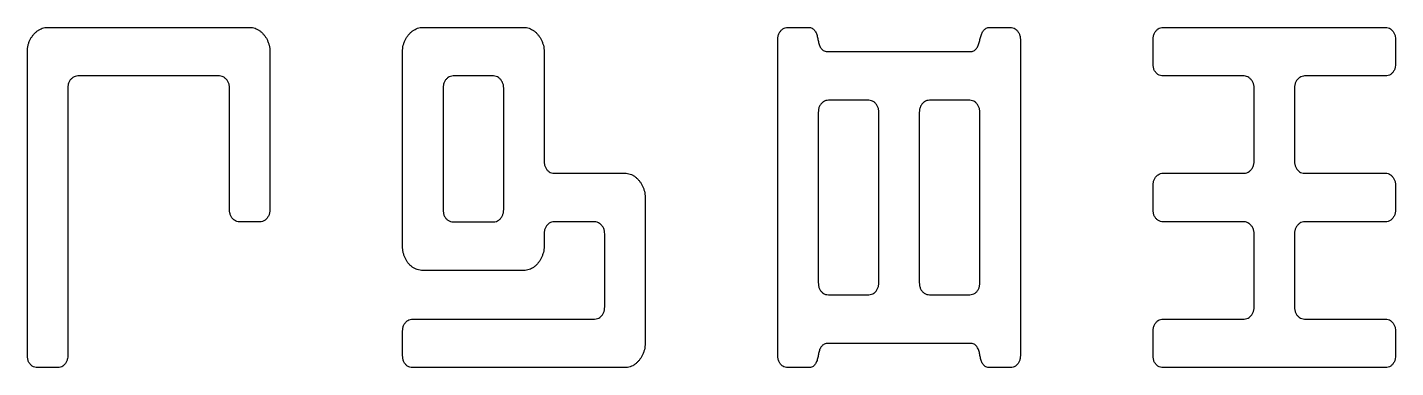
# Model space of a CAD drawing. Extents: x 7.2 to 83.4, y 7.2 to 40.5.
# Drawn here: x 26.42 to 35.21, y 21.09 to 23.28 of the extents above; entities that cross this region are included whole.
import ezdxf

# ---------------------------------------------------------------- set-up
doc = ezdxf.new("R2010")
doc.units = 0
doc.layers.add('Layer_1', color=7, linetype='CONTINUOUS')

msp = doc.modelspace()

# ---------------------------------------------------------------- linework, layer by layer
at = {"layer": 'Layer_1', "color": 7}
for p, q in [((26.545792, 23.276773), (27.844647, 23.276773)), ((28.956486, 23.276775), (29.605915, 23.276775)), ((31.302205, 23.276773), (31.432092, 23.276773)), ((32.601035, 23.276773), (32.730919, 23.276773)), ((33.712889, 23.276773), (35.141631, 23.276773)), ((26.415916, 21.167394), (26.415916, 23.120523)), ((27.974539, 23.120523), (27.974539, 22.104896)), ((28.82661, 21.870522), (28.82661, 23.120524)), ((29.735804, 23.120524), (29.735804, 22.417398)), ((31.23727, 21.167394), (31.23727, 23.198649)), ((31.561955, 23.120522), (32.471154, 23.120522)), ((32.795857, 23.198647), (32.795857, 21.167393)), ((33.647954, 23.042398), (33.647954, 23.198649)), ((35.206567, 23.198647), (35.206567, 23.042397)), ((27.649823, 22.964274), (26.740624, 22.964274)), ((29.411093, 22.964275), (29.151323, 22.964275)), ((34.232442, 22.964274), (33.712899, 22.964274)), ((35.141618, 22.964271), (34.622075, 22.964271)), ((26.675688, 22.88615), (26.675688, 21.167397)), ((27.714758, 22.104897), (27.714758, 22.886148)), ((29.086385, 22.886151), (29.086385, 22.104899)), ((29.476028, 22.104897), (29.476028, 22.886149)), ((34.297378, 22.417398), (34.297378, 22.886149)), ((34.55714, 22.886147), (34.55714, 22.417396)), ((31.821771, 22.808025), (31.562001, 22.808025)), ((32.471198, 22.808025), (32.211428, 22.808025)), ((31.497066, 22.729901), (31.497066, 21.636149)), ((31.886707, 21.636147), (31.886707, 22.729899)), ((32.14649, 22.729901), (32.14649, 21.636149)), ((32.536133, 21.636147), (32.536133, 22.729899)), ((29.800749, 22.339274), (30.255349, 22.339274)), ((33.712887, 22.339272), (34.232429, 22.339272)), ((34.622086, 22.339272), (35.141629, 22.339272)), ((33.647951, 22.104897), (33.647951, 22.261148)), ((35.206564, 22.261146), (35.206564, 22.104896)), ((30.385241, 22.183023), (30.385241, 21.245521)), ((27.909591, 22.02677), (27.779707, 22.02677)), ((29.151333, 22.026773), (29.411083, 22.026772)), ((30.060512, 22.026771), (29.800739, 22.026771)), ((34.23244, 22.026771), (33.712897, 22.026771)), ((35.141616, 22.02677), (34.622073, 22.02677)), ((29.735804, 21.948647), (29.735804, 21.870522)), ((30.125447, 21.479894), (30.125447, 21.948645)), ((34.297375, 21.479894), (34.297375, 21.948645)), ((34.557137, 21.948647), (34.557137, 21.479896)), ((29.605915, 21.71427), (28.956486, 21.71427)), ((31.562014, 21.558025), (31.821759, 21.558021)), ((32.211438, 21.558025), (32.471188, 21.558021)), ((28.89153, 21.401768), (30.060501, 21.401768)), ((33.712884, 21.401768), (34.232427, 21.401768)), ((34.622083, 21.401769), (35.141626, 21.401769)), ((28.826594, 21.167394), (28.826594, 21.323644)), ((33.647948, 21.167394), (33.647948, 21.323644)), ((35.206561, 21.323643), (35.206561, 21.167393)), ((32.471149, 21.245519), (31.56195, 21.245519)), ((26.610743, 21.089271), (26.480861, 21.08927)), ((30.255349, 21.089273), (28.89154, 21.08927)), ((31.432074, 21.089267), (31.302216, 21.08927)), ((32.730909, 21.089267), (32.601025, 21.089267)), ((35.141613, 21.089267), (33.712894, 21.08927))]:
    msp.add_line(p, q, dxfattribs=at)
for points, knots in [([(26.415916, 23.120523), (26.416122, 23.127456), (26.416529, 23.141135), (26.420069, 23.161195), (26.425517, 23.180439), (26.433815, 23.198123), (26.443233, 23.214535), (26.454276, 23.229498), (26.466782, 23.242852), (26.480725, 23.254427), (26.49594, 23.263555), (26.511634, 23.27126), (26.528509, 23.275919), (26.540014, 23.276488), (26.545792, 23.276773)], [0, 0, 0, 0, 0.020783, 0.041005, 0.060942, 0.0806, 0.099431, 0.117644, 0.136253, 0.154202, 0.171806, 0.189366, 0.206533, 0.223848, 0.223848, 0.223848, 0.223848]), ([(27.844647, 23.276773), (27.850425, 23.276488), (27.861932, 23.275919), (27.878805, 23.271257), (27.89448, 23.26358), (27.90956, 23.254466), (27.923259, 23.242938), (27.935095, 23.229166), (27.94669, 23.214699), (27.956174, 23.19822), (27.963659, 23.180222), (27.97004, 23.161285), (27.973838, 23.141152), (27.974303, 23.127456), (27.974539, 23.120523)], [0, 0, 0, 0, 0.017316, 0.034484, 0.052045, 0.069554, 0.087241, 0.105468, 0.123954, 0.142785, 0.162261, 0.182366, 0.202649, 0.223438, 0.223438, 0.223438, 0.223438]), ([(28.82661, 23.120524), (28.826816, 23.127457), (28.827223, 23.141136), (28.830763, 23.161196), (28.836211, 23.180441), (28.844509, 23.198125), (28.853926, 23.214536), (28.864969, 23.229499), (28.877476, 23.242854), (28.891418, 23.254429), (28.906632, 23.263557), (28.922326, 23.271262), (28.939202, 23.27592), (28.950708, 23.276489), (28.956486, 23.276775)], [0, 0, 0, 0, 0.020783, 0.041005, 0.060942, 0.0806, 0.099431, 0.117644, 0.136253, 0.154201, 0.171804, 0.189364, 0.206532, 0.223848, 0.223848, 0.223848, 0.223848]), ([(29.605915, 23.276775), (29.611692, 23.276489), (29.623198, 23.275921), (29.640071, 23.271259), (29.655745, 23.263581), (29.670825, 23.254467), (29.684524, 23.242939), (29.69636, 23.229168), (29.707955, 23.214701), (29.717438, 23.198222), (29.724923, 23.180224), (29.731305, 23.161286), (29.735103, 23.141154), (29.735568, 23.127457), (29.735804, 23.120524)], [0, 0, 0, 0, 0.017314, 0.034482, 0.052042, 0.069551, 0.087239, 0.105466, 0.123952, 0.142783, 0.162258, 0.182364, 0.202646, 0.223436, 0.223436, 0.223436, 0.223436]), ([(31.23727, 23.198649), (31.237636, 23.205846), (31.238339, 23.219657), (31.244996, 23.239029), (31.255762, 23.255064), (31.269303, 23.267372), (31.285169, 23.275421), (31.296517, 23.276322), (31.302205, 23.276773)], [0, 0, 0, 0, 0.021537, 0.041326, 0.060582, 0.078886, 0.095777, 0.112756, 0.112756, 0.112756, 0.112756]), ([(31.432092, 23.276773), (31.43685, 23.276552), (31.445676, 23.276141), (31.457867, 23.272176), (31.466703, 23.26474), (31.474341, 23.256722), (31.480528, 23.247197), (31.485025, 23.236249), (31.489386, 23.224595), (31.492809, 23.211928), (31.494858, 23.19859), (31.497775, 23.185413), (31.501206, 23.172807), (31.504766, 23.160786), (31.510156, 23.149923), (31.51669, 23.140177), (31.523967, 23.130892), (31.534673, 23.124761), (31.547543, 23.121074), (31.556928, 23.120714), (31.561955, 23.120522)], [0, 0, 0, 0, 0.014271, 0.02647, 0.037575, 0.048501, 0.059667, 0.071383, 0.083937, 0.096996, 0.11065, 0.124394, 0.137453, 0.149858, 0.161933, 0.173622, 0.185128, 0.196876, 0.209915, 0.224956, 0.224956, 0.224956, 0.224956]), ([(32.471154, 23.120522), (32.475769, 23.120719), (32.484417, 23.121088), (32.496335, 23.124771), (32.506179, 23.131164), (32.513382, 23.140154), (32.519944, 23.149916), (32.525176, 23.160896), (32.529507, 23.17274), (32.533273, 23.185376), (32.536095, 23.198647), (32.538916, 23.211919), (32.542686, 23.224552), (32.546987, 23.23637), (32.552206, 23.247172), (32.558684, 23.256661), (32.566445, 23.264869), (32.575661, 23.272045), (32.587734, 23.276122), (32.596421, 23.276547), (32.601035, 23.276773)], [0, 0, 0, 0, 0.013814, 0.025883, 0.036957, 0.048463, 0.060152, 0.072227, 0.08482, 0.097972, 0.111741, 0.12551, 0.138662, 0.151255, 0.163208, 0.174559, 0.185561, 0.197026, 0.209225, 0.223049, 0.223049, 0.223049, 0.223049]), ([(32.730919, 23.276773), (32.736616, 23.276291), (32.748035, 23.275326), (32.763937, 23.266775), (32.777309, 23.25382), (32.787943, 23.237585), (32.794726, 23.218718), (32.795474, 23.20544), (32.795857, 23.198647)], [0, 0, 0, 0, 0.016997, 0.03407, 0.052836, 0.072432, 0.091837, 0.112159, 0.112159, 0.112159, 0.112159]), ([(33.647954, 23.198649), (33.64832, 23.205846), (33.649023, 23.219657), (33.65568, 23.239029), (33.666446, 23.255064), (33.679987, 23.267372), (33.695852, 23.275421), (33.7072, 23.276322), (33.712889, 23.276773)], [0, 0, 0, 0, 0.021537, 0.041326, 0.060582, 0.078886, 0.095777, 0.112756, 0.112756, 0.112756, 0.112756]), ([(35.141631, 23.276773), (35.147328, 23.276291), (35.158747, 23.275326), (35.174648, 23.266775), (35.188018, 23.253819), (35.198653, 23.237585), (35.205435, 23.218718), (35.206184, 23.20544), (35.206567, 23.198647)], [0, 0, 0, 0, 0.016997, 0.034069, 0.052834, 0.07243, 0.091834, 0.112157, 0.112157, 0.112157, 0.112157]), ([(33.712899, 22.964274), (33.706875, 22.964704), (33.695089, 22.965545), (33.678753, 22.973486), (33.665415, 22.985971), (33.655246, 23.002123), (33.648959, 23.021436), (33.648299, 23.035205), (33.647954, 23.042398)], [0, 0, 0, 0, 0.017981, 0.035177, 0.053232, 0.072183, 0.091866, 0.113393, 0.113393, 0.113393, 0.113393]), ([(35.206567, 23.042397), (35.206206, 23.035609), (35.205503, 23.022373), (35.199094, 23.003555), (35.189049, 22.987213), (35.175892, 22.974075), (35.159508, 22.965631), (35.147651, 22.96473), (35.141618, 22.964271)], [0, 0, 0, 0, 0.020311, 0.039608, 0.058904, 0.077427, 0.094802, 0.112801, 0.112801, 0.112801, 0.112801]), ([(26.740624, 22.964274), (26.734936, 22.963822), (26.723589, 22.962921), (26.707724, 22.954872), (26.694181, 22.942566), (26.683415, 22.92653), (26.676758, 22.907159), (26.676055, 22.893348), (26.675688, 22.88615)], [0, 0, 0, 0, 0.016977, 0.033868, 0.052173, 0.071429, 0.091218, 0.112755, 0.112755, 0.112755, 0.112755]), ([(27.714758, 22.886148), (27.714376, 22.892941), (27.713627, 22.906219), (27.706845, 22.925086), (27.69621, 22.941319), (27.682842, 22.954277), (27.66694, 22.962827), (27.655521, 22.963792), (27.649823, 22.964274)], [0, 0, 0, 0, 0.020323, 0.039727, 0.059323, 0.078086, 0.095158, 0.112157, 0.112157, 0.112157, 0.112157]), ([(29.151323, 22.964275), (29.145635, 22.963823), (29.134287, 22.962922), (29.118422, 22.954873), (29.104877, 22.942568), (29.094111, 22.926531), (29.087454, 22.907159), (29.086751, 22.893349), (29.086385, 22.886151)], [0, 0, 0, 0, 0.016977, 0.033869, 0.052175, 0.071431, 0.09122, 0.112758, 0.112758, 0.112758, 0.112758]), ([(29.476028, 22.886149), (29.475645, 22.892942), (29.474897, 22.90622), (29.468115, 22.925087), (29.45748, 22.94132), (29.444112, 22.954278), (29.42821, 22.962828), (29.41679, 22.963793), (29.411093, 22.964275)], [0, 0, 0, 0, 0.020323, 0.039727, 0.059323, 0.078086, 0.095158, 0.112157, 0.112157, 0.112157, 0.112157]), ([(34.297378, 22.886149), (34.296995, 22.892941), (34.296246, 22.90622), (34.289464, 22.925087), (34.278829, 22.941319), (34.265461, 22.954277), (34.249559, 22.962827), (34.23814, 22.963793), (34.232442, 22.964274)], [0, 0, 0, 0, 0.020323, 0.039727, 0.059323, 0.078086, 0.095158, 0.112157, 0.112157, 0.112157, 0.112157]), ([(34.622075, 22.964271), (34.616388, 22.963819), (34.605041, 22.962918), (34.589177, 22.954869), (34.575632, 22.942564), (34.564866, 22.926527), (34.558209, 22.907156), (34.557506, 22.893345), (34.55714, 22.886147)], [0, 0, 0, 0, 0.016976, 0.033867, 0.052173, 0.071429, 0.091218, 0.112755, 0.112755, 0.112755, 0.112755]), ([(31.562001, 22.808025), (31.556314, 22.807573), (31.544967, 22.806672), (31.529102, 22.798623), (31.515558, 22.786317), (31.504793, 22.77028), (31.498135, 22.750909), (31.497432, 22.737098), (31.497066, 22.729901)], [0, 0, 0, 0, 0.016976, 0.033867, 0.052173, 0.07143, 0.091219, 0.112755, 0.112755, 0.112755, 0.112755]), ([(31.886707, 22.729899), (31.886324, 22.736692), (31.885575, 22.74997), (31.878793, 22.768837), (31.868159, 22.78507), (31.85479, 22.798028), (31.838888, 22.806578), (31.827469, 22.807543), (31.821771, 22.808025)], [0, 0, 0, 0, 0.020323, 0.039727, 0.059323, 0.078087, 0.095158, 0.112157, 0.112157, 0.112157, 0.112157]), ([(32.211428, 22.808025), (32.20574, 22.807573), (32.194392, 22.806672), (32.178527, 22.798623), (32.164982, 22.786317), (32.154217, 22.77028), (32.147559, 22.750909), (32.146856, 22.737098), (32.14649, 22.729901)], [0, 0, 0, 0, 0.016977, 0.033869, 0.052175, 0.071432, 0.091221, 0.112758, 0.112758, 0.112758, 0.112758]), ([(32.536133, 22.729899), (32.535751, 22.736692), (32.535002, 22.74997), (32.52822, 22.768837), (32.517585, 22.78507), (32.504217, 22.798028), (32.488315, 22.806578), (32.476895, 22.807543), (32.471198, 22.808025)], [0, 0, 0, 0, 0.020323, 0.039727, 0.059323, 0.078087, 0.095158, 0.112157, 0.112157, 0.112157, 0.112157]), ([(29.735804, 22.417398), (29.736149, 22.410205), (29.736809, 22.396436), (29.743096, 22.377123), (29.753264, 22.36097), (29.766605, 22.348487), (29.782941, 22.340545), (29.794726, 22.339704), (29.800749, 22.339274)], [0, 0, 0, 0, 0.021526, 0.041209, 0.060161, 0.078218, 0.095414, 0.113392, 0.113392, 0.113392, 0.113392]), ([(34.232429, 22.339272), (34.238463, 22.33973), (34.25032, 22.340631), (34.266704, 22.349076), (34.27986, 22.362214), (34.289905, 22.378556), (34.296314, 22.397374), (34.297017, 22.41061), (34.297378, 22.417398)], [0, 0, 0, 0, 0.018, 0.035374, 0.053896, 0.073193, 0.09249, 0.112801, 0.112801, 0.112801, 0.112801]), ([(34.55714, 22.417396), (34.557485, 22.410204), (34.558146, 22.396435), (34.564433, 22.377121), (34.574601, 22.360969), (34.587941, 22.348485), (34.604277, 22.340544), (34.616062, 22.339702), (34.622086, 22.339272)], [0, 0, 0, 0, 0.021526, 0.041209, 0.060161, 0.078218, 0.095414, 0.113392, 0.113392, 0.113392, 0.113392]), ([(30.255349, 22.339274), (30.261127, 22.338988), (30.272633, 22.33842), (30.289507, 22.333758), (30.305182, 22.32608), (30.320262, 22.316966), (30.333961, 22.305438), (30.345797, 22.291667), (30.357392, 22.2772), (30.366875, 22.260721), (30.37436, 22.242723), (30.380742, 22.223785), (30.384539, 22.203653), (30.385005, 22.189956), (30.385241, 22.183023)], [0, 0, 0, 0, 0.017316, 0.034484, 0.052045, 0.069554, 0.087241, 0.105468, 0.123954, 0.142785, 0.162261, 0.182366, 0.202649, 0.223438, 0.223438, 0.223438, 0.223438]), ([(33.647951, 22.261148), (33.648317, 22.268345), (33.64902, 22.282156), (33.655677, 22.301528), (33.666443, 22.317563), (33.679984, 22.32987), (33.69585, 22.33792), (33.707198, 22.33882), (33.712887, 22.339272)], [0, 0, 0, 0, 0.021537, 0.041326, 0.060582, 0.078886, 0.095777, 0.112756, 0.112756, 0.112756, 0.112756]), ([(35.141629, 22.339272), (35.147325, 22.338791), (35.158744, 22.337825), (35.174645, 22.329274), (35.188016, 22.316318), (35.19865, 22.300084), (35.205433, 22.281218), (35.206181, 22.267939), (35.206564, 22.261146)], [0, 0, 0, 0, 0.016997, 0.034069, 0.052834, 0.07243, 0.091834, 0.112157, 0.112157, 0.112157, 0.112157]), ([(27.779707, 22.02677), (27.773682, 22.0272), (27.761896, 22.028041), (27.745559, 22.035984), (27.73222, 22.048469), (27.722051, 22.064621), (27.715764, 22.083934), (27.715104, 22.097704), (27.714758, 22.104897)], [0, 0, 0, 0, 0.017981, 0.035178, 0.053236, 0.072187, 0.09187, 0.113397, 0.113397, 0.113397, 0.113397]), ([(27.974539, 22.104896), (27.974178, 22.098108), (27.973475, 22.084872), (27.967066, 22.066054), (27.957021, 22.049712), (27.943864, 22.036574), (27.92748, 22.028129), (27.915624, 22.027228), (27.909591, 22.02677)], [0, 0, 0, 0, 0.020311, 0.039608, 0.058904, 0.077427, 0.094802, 0.112801, 0.112801, 0.112801, 0.112801]), ([(29.086385, 22.104899), (29.08673, 22.097707), (29.08739, 22.083938), (29.093677, 22.064625), (29.103846, 22.048472), (29.117186, 22.035987), (29.133523, 22.028044), (29.145309, 22.027203), (29.151333, 22.026773)], [0, 0, 0, 0, 0.021526, 0.041209, 0.060161, 0.078219, 0.095417, 0.113396, 0.113396, 0.113396, 0.113396]), ([(29.411083, 22.026772), (29.417116, 22.02723), (29.428973, 22.028131), (29.445356, 22.036576), (29.458511, 22.049715), (29.468556, 22.066056), (29.474965, 22.084874), (29.475668, 22.09811), (29.476028, 22.104897)], [0, 0, 0, 0, 0.017999, 0.035373, 0.053894, 0.073191, 0.092488, 0.112799, 0.112799, 0.112799, 0.112799]), ([(33.712897, 22.026771), (33.706873, 22.027201), (33.695087, 22.028042), (33.67875, 22.035984), (33.665413, 22.048471), (33.655243, 22.064622), (33.648957, 22.083935), (33.648296, 22.097705), (33.647951, 22.104897)], [0, 0, 0, 0, 0.017981, 0.035177, 0.053234, 0.072185, 0.091868, 0.113395, 0.113395, 0.113395, 0.113395]), ([(35.206564, 22.104896), (35.206204, 22.098109), (35.205501, 22.084873), (35.199092, 22.066054), (35.189046, 22.049712), (35.175889, 22.036575), (35.159505, 22.02813), (35.147649, 22.027229), (35.141616, 22.02677)], [0, 0, 0, 0, 0.020311, 0.039608, 0.058904, 0.077427, 0.094802, 0.112801, 0.112801, 0.112801, 0.112801]), ([(29.800739, 22.026771), (29.795052, 22.026319), (29.783705, 22.025418), (29.76784, 22.017368), (29.754296, 22.005063), (29.74353, 21.989027), (29.736873, 21.969655), (29.73617, 21.955845), (29.735804, 21.948647)], [0, 0, 0, 0, 0.016976, 0.033867, 0.052173, 0.071429, 0.091218, 0.112755, 0.112755, 0.112755, 0.112755]), ([(30.125447, 21.948645), (30.125064, 21.955437), (30.124316, 21.968716), (30.117533, 21.987583), (30.106899, 22.003816), (30.093531, 22.016773), (30.077629, 22.025324), (30.066209, 22.026289), (30.060512, 22.026771)], [0, 0, 0, 0, 0.020323, 0.039727, 0.059323, 0.078087, 0.095158, 0.112157, 0.112157, 0.112157, 0.112157]), ([(34.297375, 21.948645), (34.296992, 21.955437), (34.296244, 21.968716), (34.289461, 21.987583), (34.278827, 22.003816), (34.265459, 22.016773), (34.249556, 22.025324), (34.238137, 22.026289), (34.23244, 22.026771)], [0, 0, 0, 0, 0.020323, 0.039727, 0.059323, 0.078087, 0.095158, 0.112157, 0.112157, 0.112157, 0.112157]), ([(34.622073, 22.02677), (34.616385, 22.026319), (34.605039, 22.025418), (34.589174, 22.017368), (34.57563, 22.005063), (34.564864, 21.989027), (34.558207, 21.969655), (34.557504, 21.955844), (34.557137, 21.948647)], [0, 0, 0, 0, 0.016976, 0.033867, 0.052173, 0.071429, 0.091218, 0.112755, 0.112755, 0.112755, 0.112755]), ([(28.956486, 21.71427), (28.950485, 21.714524), (28.93857, 21.715027), (28.921114, 21.719312), (28.904644, 21.725953), (28.889641, 21.735271), (28.875979, 21.746329), (28.863767, 21.759306), (28.853026, 21.77403), (28.843895, 21.790445), (28.836181, 21.808523), (28.830745, 21.828225), (28.827228, 21.849104), (28.826818, 21.863319), (28.82661, 21.870522)], [0, 0, 0, 0, 0.017979, 0.035702, 0.05361, 0.071048, 0.088477, 0.106206, 0.124349, 0.143012, 0.162446, 0.183165, 0.20419, 0.225785, 0.225785, 0.225785, 0.225785]), ([(29.735804, 21.870522), (29.735568, 21.863589), (29.735102, 21.849893), (29.731308, 21.829758), (29.724898, 21.81079), (29.717405, 21.792617), (29.70784, 21.775824), (29.696755, 21.760744), (29.68434, 21.747392), (29.670669, 21.736002), (29.656077, 21.72603), (29.639939, 21.719333), (29.623165, 21.715023), (29.611691, 21.714522), (29.605915, 21.71427)], [0, 0, 0, 0, 0.020789, 0.041072, 0.061177, 0.080776, 0.09996, 0.11899, 0.136814, 0.154501, 0.172306, 0.189589, 0.206655, 0.223958, 0.223958, 0.223958, 0.223958]), ([(31.497066, 21.636149), (31.497411, 21.628956), (31.498071, 21.615187), (31.504358, 21.595874), (31.514527, 21.579721), (31.527868, 21.567238), (31.544204, 21.559296), (31.55599, 21.558455), (31.562014, 21.558025)], [0, 0, 0, 0, 0.021526, 0.041209, 0.060161, 0.078218, 0.095415, 0.113395, 0.113395, 0.113395, 0.113395]), ([(31.821759, 21.558021), (31.827792, 21.558479), (31.839649, 21.55938), (31.856033, 21.567825), (31.869189, 21.580963), (31.879234, 21.597305), (31.885643, 21.616123), (31.886346, 21.629359), (31.886707, 21.636147)], [0, 0, 0, 0, 0.018, 0.035374, 0.053896, 0.073193, 0.09249, 0.112801, 0.112801, 0.112801, 0.112801]), ([(32.14649, 21.636149), (32.146835, 21.628956), (32.147495, 21.615187), (32.153782, 21.595874), (32.163951, 21.579721), (32.177292, 21.567238), (32.193628, 21.559296), (32.205414, 21.558455), (32.211438, 21.558025)], [0, 0, 0, 0, 0.021526, 0.041209, 0.060161, 0.078218, 0.095415, 0.113395, 0.113395, 0.113395, 0.113395]), ([(32.471188, 21.558021), (32.477221, 21.558479), (32.489078, 21.55938), (32.505461, 21.567825), (32.518616, 21.580964), (32.528661, 21.597305), (32.53507, 21.616123), (32.535773, 21.629359), (32.536133, 21.636147)], [0, 0, 0, 0, 0.017999, 0.035373, 0.053894, 0.073191, 0.092488, 0.112799, 0.112799, 0.112799, 0.112799]), ([(30.060501, 21.401768), (30.066535, 21.402226), (30.078392, 21.403127), (30.094775, 21.411572), (30.107929, 21.424711), (30.117975, 21.441052), (30.124384, 21.45987), (30.125087, 21.473106), (30.125447, 21.479894)], [0, 0, 0, 0, 0.017999, 0.035373, 0.053894, 0.073191, 0.092488, 0.112799, 0.112799, 0.112799, 0.112799]), ([(34.232427, 21.401768), (34.23846, 21.402226), (34.250317, 21.403127), (34.266702, 21.411572), (34.279857, 21.42471), (34.289903, 21.441052), (34.296312, 21.45987), (34.297015, 21.473106), (34.297375, 21.479894)], [0, 0, 0, 0, 0.018, 0.035374, 0.053896, 0.073193, 0.09249, 0.112801, 0.112801, 0.112801, 0.112801]), ([(34.557137, 21.479896), (34.557482, 21.472703), (34.558143, 21.458934), (34.56443, 21.439621), (34.574599, 21.423468), (34.587938, 21.410983), (34.604274, 21.403041), (34.61606, 21.402199), (34.622083, 21.401769)], [0, 0, 0, 0, 0.021526, 0.041209, 0.060161, 0.078219, 0.095416, 0.113394, 0.113394, 0.113394, 0.113394]), ([(28.826594, 21.323644), (28.82696, 21.330842), (28.827663, 21.344652), (28.83432, 21.364024), (28.845086, 21.380059), (28.858628, 21.392367), (28.874493, 21.400416), (28.885841, 21.401316), (28.89153, 21.401768)], [0, 0, 0, 0, 0.021537, 0.041326, 0.060582, 0.078886, 0.095777, 0.112756, 0.112756, 0.112756, 0.112756]), ([(33.647948, 21.323644), (33.648315, 21.330842), (33.649018, 21.344652), (33.655675, 21.364024), (33.666441, 21.380059), (33.679982, 21.392367), (33.695847, 21.400416), (33.707195, 21.401316), (33.712884, 21.401768)], [0, 0, 0, 0, 0.021537, 0.041326, 0.060582, 0.078886, 0.095777, 0.112756, 0.112756, 0.112756, 0.112756]), ([(35.141626, 21.401769), (35.147323, 21.401287), (35.158741, 21.400322), (35.174643, 21.391771), (35.188013, 21.378815), (35.198647, 21.362581), (35.20543, 21.343714), (35.206179, 21.330436), (35.206561, 21.323643)], [0, 0, 0, 0, 0.016997, 0.034069, 0.052834, 0.07243, 0.091834, 0.112157, 0.112157, 0.112157, 0.112157]), ([(30.385241, 21.245521), (30.385005, 21.238589), (30.384539, 21.224892), (30.380745, 21.204758), (30.374335, 21.18579), (30.366842, 21.167616), (30.357277, 21.150824), (30.346192, 21.135743), (30.333777, 21.122392), (30.320106, 21.111001), (30.305514, 21.101029), (30.289375, 21.094334), (30.2726, 21.090026), (30.261126, 21.089525), (30.255349, 21.089273)], [0, 0, 0, 0, 0.020789, 0.041072, 0.061177, 0.080776, 0.09996, 0.11899, 0.136814, 0.154502, 0.172306, 0.189589, 0.206655, 0.22396, 0.22396, 0.22396, 0.22396]), ([(31.56195, 21.245519), (31.556962, 21.245298), (31.547691, 21.244887), (31.534898, 21.240904), (31.525353, 21.233679), (31.517563, 21.225405), (31.511131, 21.215904), (31.505736, 21.205241), (31.502298, 21.193253), (31.499141, 21.180646), (31.497036, 21.167381), (31.494776, 21.154121), (31.491413, 21.14144), (31.487007, 21.129763), (31.48251, 21.118626), (31.476213, 21.108862), (31.469098, 21.099813), (31.458912, 21.093424), (31.446297, 21.089815), (31.437062, 21.089459), (31.432074, 21.089267)], [0, 0, 0, 0, 0.014951, 0.02779, 0.039434, 0.050436, 0.061787, 0.07374, 0.086114, 0.099091, 0.112725, 0.126379, 0.139438, 0.151991, 0.163832, 0.175341, 0.186774, 0.198039, 0.210754, 0.22569, 0.22569, 0.22569, 0.22569]), ([(32.601025, 21.089267), (32.596036, 21.08946), (32.586801, 21.089816), (32.574179, 21.093419), (32.563996, 21.09984), (32.55676, 21.108901), (32.550247, 21.118675), (32.544837, 21.129515), (32.541369, 21.14153), (32.538218, 21.15414), (32.536111, 21.167404), (32.533852, 21.180665), (32.530485, 21.193343), (32.526108, 21.204992), (32.521621, 21.21595), (32.515409, 21.225443), (32.507739, 21.233709), (32.498193, 21.240899), (32.485407, 21.244888), (32.476136, 21.245298), (32.471149, 21.245519)], [0, 0, 0, 0, 0.014939, 0.027655, 0.038916, 0.050421, 0.062111, 0.074187, 0.086561, 0.099537, 0.113172, 0.126826, 0.139884, 0.152438, 0.164155, 0.17532, 0.186246, 0.197893, 0.210732, 0.225679, 0.225679, 0.225679, 0.225679]), ([(26.480861, 21.08927), (26.474837, 21.0897), (26.463051, 21.090541), (26.446715, 21.098482), (26.433377, 21.110967), (26.423208, 21.127118), (26.416921, 21.146432), (26.416261, 21.160201), (26.415916, 21.167394)], [0, 0, 0, 0, 0.017981, 0.035177, 0.053232, 0.072183, 0.091866, 0.113393, 0.113393, 0.113393, 0.113393]), ([(26.675688, 21.167397), (26.675328, 21.160609), (26.674625, 21.147373), (26.668216, 21.128555), (26.658171, 21.112213), (26.645014, 21.099075), (26.628631, 21.09063), (26.616775, 21.089729), (26.610743, 21.089271)], [0, 0, 0, 0, 0.020311, 0.039608, 0.058904, 0.077427, 0.094801, 0.112798, 0.112798, 0.112798, 0.112798]), ([(28.89154, 21.08927), (28.885516, 21.0897), (28.87373, 21.090541), (28.857393, 21.098482), (28.844055, 21.110967), (28.833886, 21.127118), (28.8276, 21.146432), (28.826939, 21.160201), (28.826594, 21.167394)], [0, 0, 0, 0, 0.017981, 0.035177, 0.053232, 0.072183, 0.091866, 0.113393, 0.113393, 0.113393, 0.113393]), ([(31.302216, 21.08927), (31.296192, 21.0897), (31.284406, 21.090541), (31.268069, 21.098482), (31.254731, 21.110967), (31.244562, 21.127118), (31.238276, 21.146432), (31.237615, 21.160201), (31.23727, 21.167394)], [0, 0, 0, 0, 0.017981, 0.035177, 0.053232, 0.072183, 0.091866, 0.113393, 0.113393, 0.113393, 0.113393]), ([(32.795857, 21.167393), (32.795497, 21.160606), (32.794794, 21.147369), (32.788385, 21.128551), (32.778339, 21.112209), (32.765183, 21.099072), (32.748799, 21.090627), (32.736942, 21.089726), (32.730909, 21.089267)], [0, 0, 0, 0, 0.020311, 0.039608, 0.058904, 0.077427, 0.094802, 0.112801, 0.112801, 0.112801, 0.112801]), ([(33.712894, 21.08927), (33.70687, 21.0897), (33.695084, 21.090541), (33.678748, 21.098482), (33.66541, 21.110967), (33.655241, 21.127118), (33.648954, 21.146432), (33.648294, 21.160201), (33.647948, 21.167394)], [0, 0, 0, 0, 0.017981, 0.035177, 0.053232, 0.072183, 0.091866, 0.113393, 0.113393, 0.113393, 0.113393]), ([(35.206561, 21.167393), (35.206201, 21.160605), (35.205498, 21.147369), (35.199089, 21.128551), (35.189044, 21.112209), (35.175887, 21.099071), (35.159503, 21.090626), (35.147646, 21.089725), (35.141613, 21.089267)], [0, 0, 0, 0, 0.020311, 0.039608, 0.058904, 0.077427, 0.094802, 0.112801, 0.112801, 0.112801, 0.112801])]:
    msp.add_open_spline(points, degree=3, knots=knots, dxfattribs=at)

doc.saveas('drawing.dxf')
